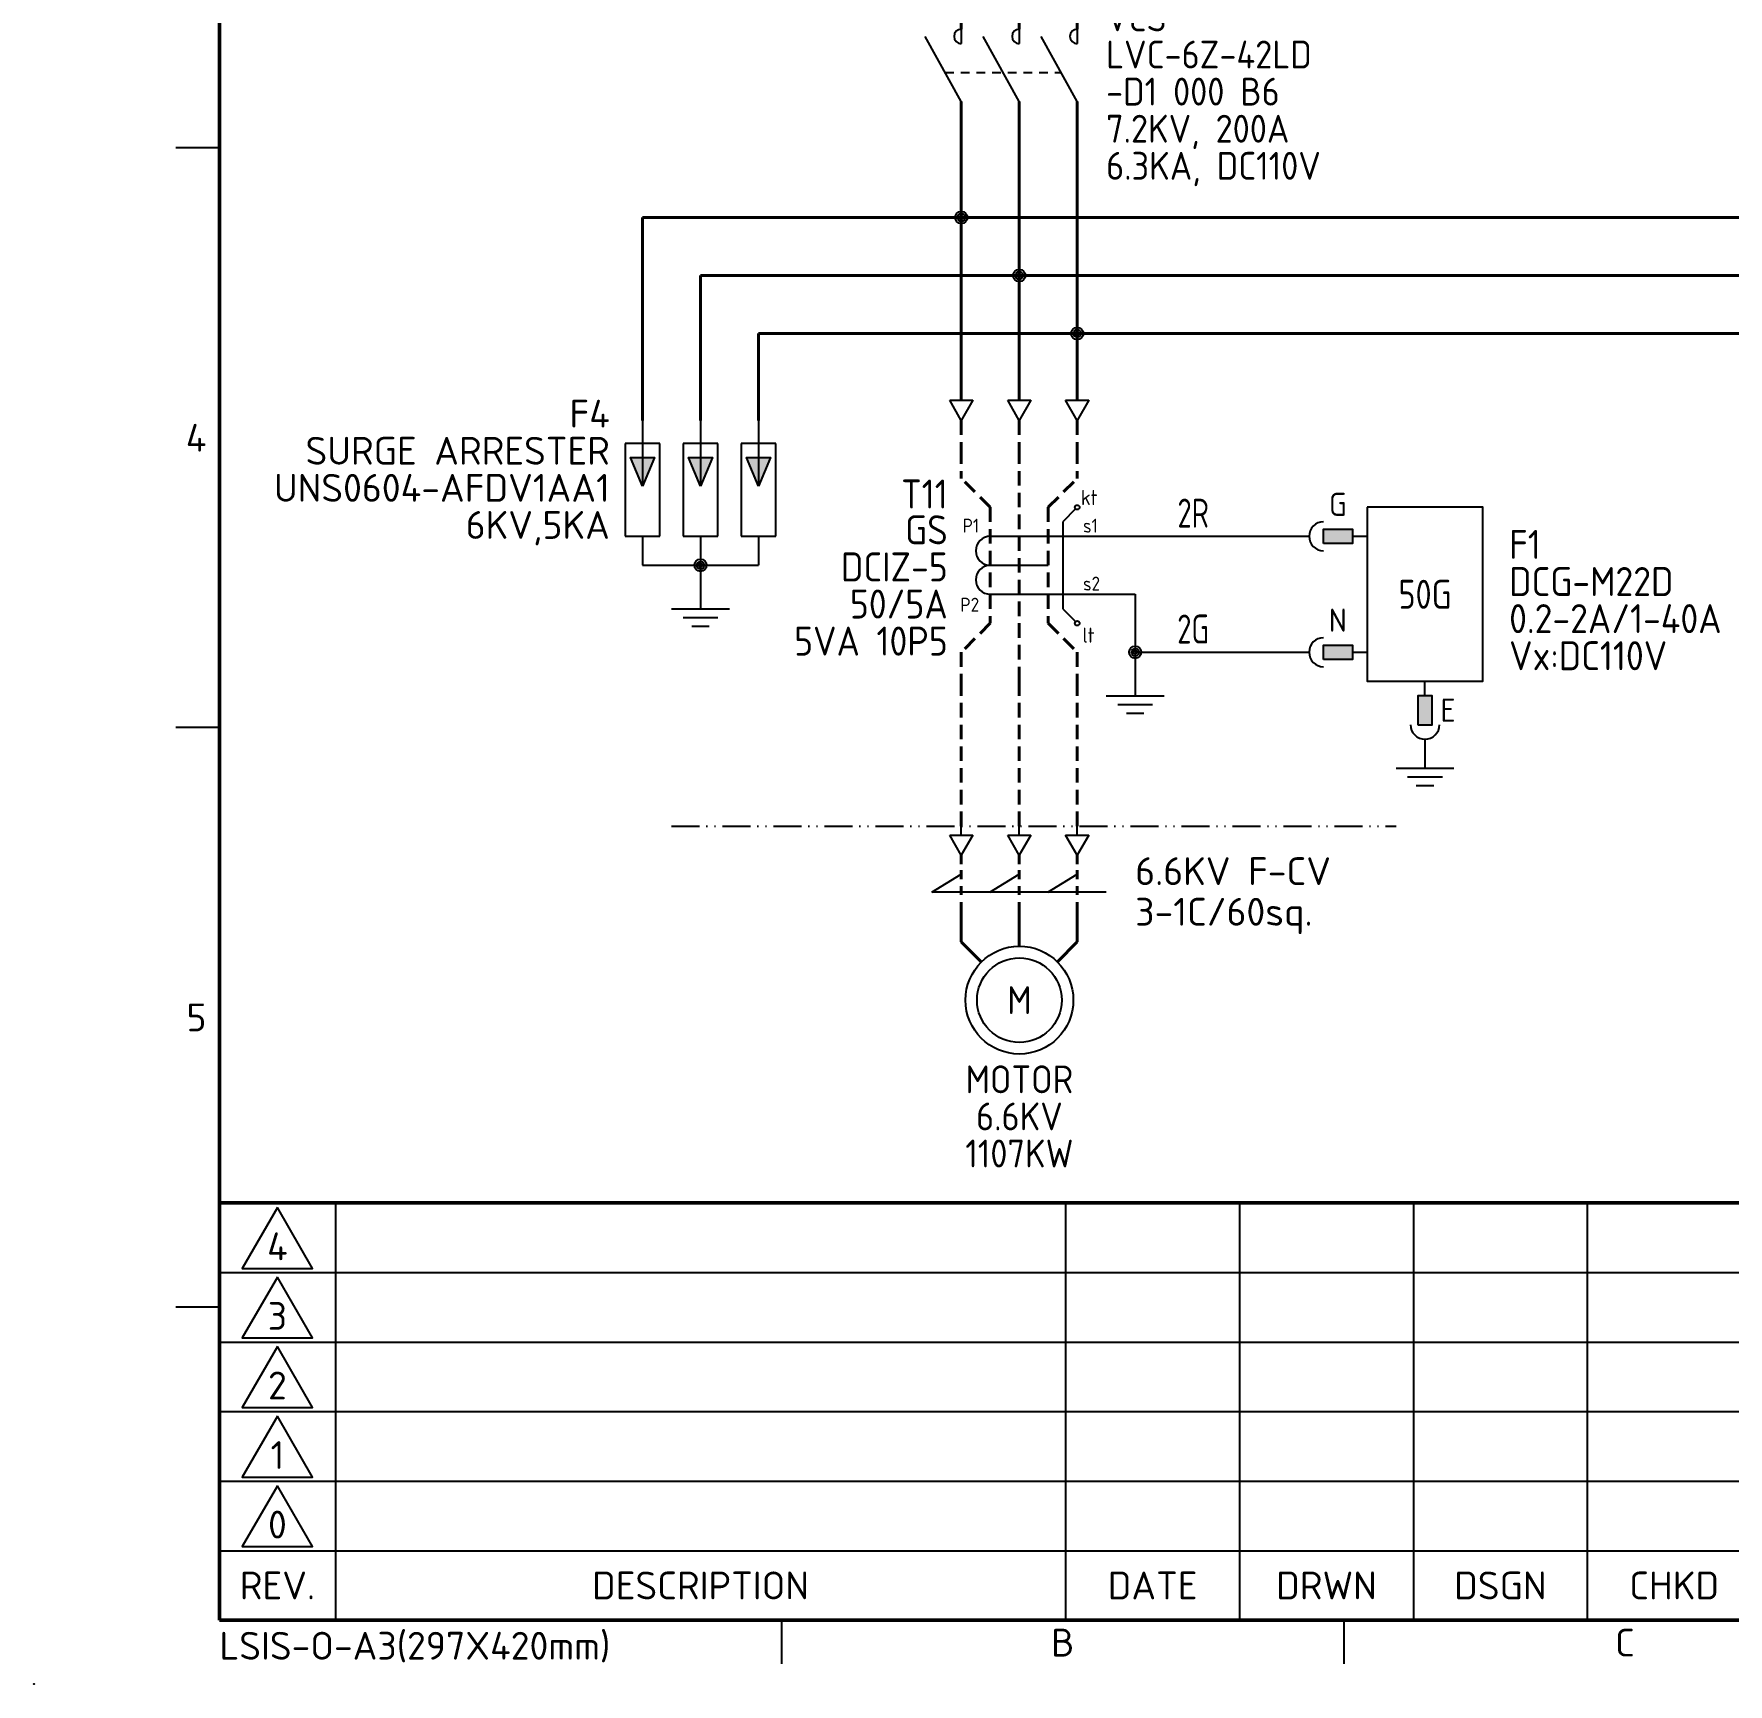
# Model space of a CAD drawing. Header units: millimetres. Extents: x 0 to 556, y 1 to 306.
# Drawn here: x 0 to 146.2, y 1 to 143.3 of the extents above; entities that cross this region are included whole.
import ezdxf
from ezdxf.enums import TextEntityAlignment as Align

# ---------------------------------------------------------------- set-up
doc = ezdxf.new("R2010")
doc.units = ezdxf.units.MM
for name, pattern in [('ACAD_ISO12W100', [21, 12, -3, 0, -3, 0, -3]), ('HIDDEN', [0.375, 0.25, -0.125]), ('JIS_02_0.7', [1.35, 0.75, -0.6])]:
    doc.linetypes.add(name, pattern=pattern)
doc.layers.add('BUS&POWER CABLE', color=2, linetype='Continuous', lineweight=40)
doc.layers.add('Sheet Out Line', color=2, linetype='Continuous', lineweight=50)
for name, color, linetype in [('MISC', 7, 'Continuous'), ('Normal Text', 7, 'Continuous'), ('Sheet Line', 3, 'Continuous'), ('Sheet Text', 2, 'Continuous'), ('SYMS', 7, 'Continuous'), ('TAGS', 7, 'Continuous'), ('TERMS', 7, 'Continuous'), ('WIRE(DEFAULT)', 7, 'Continuous'), ('WIREFIXED', 7, 'Continuous')]:
    doc.layers.add(name, color=color, linetype=linetype)
doc.styles.add('WD', font='ISOCP2.shx')
doc.styles.add('WD_IEC', font='ISOCP2.shx', dxfattribs={"width": 1.1, "height": 2.4, "bigfont": 'whgtxt.shx'})

# ---------------------------------------------------------------- blocks, each defined once
blk = doc.blocks.new('WDDOT')
for radius in [0.529, 0.33, 0.164]:
    blk.add_circle((0, 0), radius)
blk = doc.blocks.new('VE11_SA1')
h = blk.add_hatch(color=7)
h.set_gradient(color1=(255, 255, 255), one_color=1, tint=1)
h.paths.add_polyline_path([(0, -5.67), (-1.04, -3.2), (1.04, -3.2)])
for p, q in [((0, 0), (0, -5.67)), ((1.5, -2), (-1.5, -2)), ((-1.5, -2), (-1.5, -10)), ((1.5, -10), (1.5, -2)), ((-1.5, -10), (1.5, -10)), ((0, -10), (0, -11))]:
    blk.add_line(p, q)
blk.add_lwpolyline([(0, -5.67), (-1.04, -3.2), (1.04, -3.2)], close=True)
at = {"style": 'WD_IEC', "width": 1.1}
for tag, p in [('TAG1', (-2.82, 0.58)), ('RATING12', (-2.82, -2.62)), ('RATING11', (-2.82, -5.82)), ('RATING1', (-2.82, -9.02))]:
    blk.add_attdef(tag, text='', height=2.4, dxfattribs=at).set_placement(p, align=Align.MIDDLE_RIGHT)
at = {"flags": 1}
for tag, p, height, style in [('X2TERM01', (0, 0), 0.08, 'WD'), ('INST', (2.18, -5.15), 1, 'WD_IEC'), ('LOC', (2.18, -6.72), 1, 'WD_IEC'), ('FAMILY', (2.13, -8.37), 1, 'WD_IEC'), ('CAT', (2.13, -9.87), 1, 'WD_IEC'), ('MFG', (2.18, -11.16), 1, 'WD_IEC'), ('X8TERM02', (0, -11), 0.08, 'WD'), ('ASSYCODE', (2.18, -12.53), 1, 'WD_IEC')]:
    blk.add_attdef(tag, p, '', height=height, dxfattribs=dict(at, style=style))
blk = doc.blocks.new('VE12_SA1')
h = blk.add_hatch(color=7)
h.set_gradient(color1=(255, 255, 255), one_color=1, tint=1)
h.paths.add_polyline_path([(0, -5.67), (-1.04, -3.2), (1.04, -3.2)])
for p, q in [((0, 0), (0, -5.67)), ((1.5, -2), (-1.5, -2)), ((-1.5, -2), (-1.5, -10)), ((1.5, -10), (1.5, -2)), ((-1.5, -10), (1.5, -10)), ((0, -10), (0, -11))]:
    blk.add_line(p, q)
blk.add_lwpolyline([(0, -5.67), (-1.04, -3.2), (1.04, -3.2)], close=True)
at = {"style": 'WD_IEC', "flags": 1}
for tag, height, p in [('INST', 1, (-2.45, 1.83)), ('LOC', 1, (-2.6, 0.66)), ('TAG2', 2.5, (-2.63, -2.48)), ('RATING1', 2.5, (-2.63, -12.08))]:
    blk.add_attdef(tag, text='', height=height, dxfattribs=at).set_placement(p, align=Align.RIGHT)
at = {"flags": 1}
for tag, p, height, style in [('X2TERM01', (0, 0), 0.08, 'WD'), ('FAMILY', (2.13, -8.37), 1, 'WD_IEC'), ('CAT', (2.13, -9.87), 1, 'WD_IEC'), ('MFG', (2.18, -11.16), 1, 'WD_IEC'), ('X8TERM02', (0, -11), 0.08, 'WD'), ('ASSYCODE', (2.18, -12.53), 1, 'WD_IEC')]:
    blk.add_attdef(tag, p, '', height=height, dxfattribs=dict(at, style=style))
at = {"style": 'WD_IEC', "flags": 1}
for tag, width, p in [('RATING12', 0.8, (-2.63, -5.68)), ('RATING11', 0.78, (-2.63, -8.88))]:
    blk.add_attdef(tag, text='', height=2.5, dxfattribs=dict(at, width=width)).set_placement(p, align=Align.RIGHT)
blk = doc.blocks.new('VONF2N')
for p, q in [((0, -2.5), (-1, -0.768)), ((-1, -0.768), (1, -0.768)), ((1, -0.768), (0, -2.5))]:
    blk.add_line(p, q)
at = {"flags": 128}
blk.add_lwpolyline([(0, -0.768), (0, 0)], dxfattribs=at)
at = {"lineweight": 0, "flags": 128}
blk.add_lwpolyline([(1, -0.768), (0, -2.5)], dxfattribs=at)
at = {"style": 'WD', "flags": 1}
for tag, p in [('X2TERM01', (0, -0.768)), ('X8TERM02', (0, -2.5))]:
    blk.add_attdef(tag, p, '', height=0.08, dxfattribs=at)
blk = doc.blocks.new('VONF2C3')
at = {"color": 3, "lineweight": -3}
for p, q in [((-2.54, -3.21), (0, -1.65)), ((2.46, -3.21), (5, -1.65)), ((7.46, -3.21), (10, -1.65)), ((12.5, -3.21), (-2.54, -3.21))]:
    blk.add_line(p, q, dxfattribs=at)
at = {"layer": 'BUS&POWER CABLE'}
for p, q in [((0, 0), (0, -0.79)), ((0, -1.3), (0, -2.07)), ((5, 0), (5, -0.79)), ((5, -1.3), (5, -2.07)), ((10, 0), (10, -0.79)), ((10, -1.3), (10, -2.07)), ((0, -2.67), (0, -3.42)), ((5, -2.67), (5, -3.42)), ((10, -2.67), (10, -3.42)), ((0, -4.07), (0, -5.77)), ((5, -4.07), (5, -5.77)), ((10, -4.07), (10, -5.77))]:
    blk.add_line(p, q, dxfattribs=at)
at = {"style": 'WD', "flags": 1}
for tag, p in [('X2TERM01', (0, 0)), ('X2TERM03', (5, 0)), ('X2TERM05', (10, 0)), ('X8TERM02', (0, -5.77)), ('X8TERM04', (5, -5.77)), ('X8TERM06', (10, -5.77))]:
    blk.add_attdef(tag, p, '', height=0.08, dxfattribs=at)
blk = doc.blocks.new('VMOTOR_3S')
at = {"color": 2, "lineweight": 40}
for p, q in [((-5, 7.51), (-5, 5.01)), ((5, 7.51), (5, 5.01)), ((-5, 5.01), (-3.27, 3.28)), ((5, 5.01), (3.29, 3.29))]:
    blk.add_line(p, q, dxfattribs=at)
blk.add_line((0, 0), (0.01, -0.01))
for radius in [4.65, 3.65]:
    blk.add_circle((0.01, -0.01), radius)
at = {"style": 'WD_IEC', "flags": 1}
for tag, p in [('X2TERM01', (-5, 7.51)), ('X2TERM03', (5, 7.51)), ('X2TERM02', (0, 4.64))]:
    blk.add_attdef(tag, p, '', height=0.32, dxfattribs=at)
at = {"style": 'WD'}
for tag, p in [('TEXT1', (0.01, -0.01)), ('TEXT2', (0.01, -6.84)), ('TEXT3', (0.01, -10.04)), ('TEXT4', (0.01, -13.24)), ('TEXT5', (0.01, -16.44))]:
    blk.add_attdef(tag, text='', height=2.4, dxfattribs=at).set_placement(p, align=Align.MIDDLE_CENTER)
at = {"style": 'WD_IEC', "flags": 1}
for tag, p in [('INST', (-6.38, -1.87)), ('LOC', (-6.32, -3.04)), ('TAG1', (-6.03, -4.76))]:
    blk.add_attdef(tag, text='', height=1, dxfattribs=at).set_placement(p, align=Align.RIGHT)
blk = doc.blocks.new('VGND2')
at = {"color": 3}
for p, q in [((0, 0), (0, -1.25)), ((-2.5, -1.25), (2.5, -1.25)), ((-1.5, -2), (1.5, -2)), ((-0.75, -2.75), (0.75, -2.75))]:
    blk.add_line(p, q, dxfattribs=at)
at = {"style": 'WD_IEC'}
for tag, p in [('INST', (-4.14, 0.1)), ('LOC', (-4.14, -3.4))]:
    blk.add_attdef(tag, text='', height=2.5, dxfattribs=at).set_placement(p, align=Align.RIGHT)
at = {"style": 'WD_IEC', "flags": 1}
blk.add_attdef('X2TERM01', (0, 0), '', height=0.32, dxfattribs=at)
at = {"color": 3, "style": 'WD_IEC', "flags": 1}
blk.add_attdef('TAG1', text='', height=2.4, dxfattribs=at).set_placement((-2.47, -6.6), align=Align.RIGHT)
blk = doc.blocks.new('VA22_VCST1')
at = {"color": 2, "lineweight": 40}
for p, q in [((-5, 6.25), (-5, 3.75)), ((0, 6.25), (0, 3.75)), ((5, 6.25), (5, 3.75)), ((-5, -2.5), (-5, -6.25)), ((0, -2.5), (0, -6.25)), ((5, -2.5), (5, -6.25))]:
    blk.add_line(p, q, dxfattribs=at)
for p, q in [((-5, -2.5), (-8.12, 3.12)), ((-5, 3.75), (-5, 2.5)), ((0, -2.5), (-3.12, 3.12)), ((0, 3.75), (0, 2.5)), ((5, -2.5), (1.88, 3.12)), ((5, 3.75), (5, 2.5))]:
    blk.add_line(p, q)
at = {"linetype": 'JIS_02_0.7'}
blk.add_line((-6.39, 0), (3.61, 0), dxfattribs=at)
for centre in [(-5, 3.12), (0, 3.12), (5, 3.12)]:
    blk.add_arc(centre, 0.625, 90, 270)
at = {"style": 'WD_IEC'}
for tag, p in [('TAG2', (7.49, 7.96)), ('RATING12', (7.49, 4.76)), ('RATING11', (7.49, 1.56)), ('RATING10', (7.49, -1.64)), ('RATING1', (7.49, -4.84)), ('RATING2', (7.49, -8.04))]:
    blk.add_attdef(tag, text='', height=2.4, dxfattribs=at).set_placement(p, align=Align.MIDDLE_LEFT)
at = {"style": 'WD', "flags": 1}
for tag, p, height in [('X2TERM01', (-5, 6.25), 0.08), ('X2TERM02', (0, 6.25), 0.08), ('X2TERM03', (5, 6.25), 0.08), ('X4LINK', (-6.39, 0), 0.01), ('X1LINK', (3.61, 0), 0.01), ('X8TERM04', (-5, -6.25), 0.08), ('X8TERM05', (0, -6.25), 0.08), ('X8TERM06', (5, -6.25), 0.08)]:
    blk.add_attdef(tag, p, '', height=height, dxfattribs=at)
at = {"style": 'WD_IEC', "flags": 1}
for tag, p in [('INST', (-6.99, -4.03)), ('LOC', (-7.02, -5.33)), ('FAMILY', (-6.9, -6.72)), ('WDTAGALT', (-6.95, -8.07))]:
    blk.add_attdef(tag, text='', height=1, dxfattribs=at).set_placement(p, align=Align.RIGHT)
blk = doc.blocks.new('VG21_OCR12_S')
for p, q in [((-12.5, 5), (-10, 5)), ((-6.25, 5), (-5, 5)), ((-12.5, -5), (-10, -5)), ((-6.25, -5), (-5, -5)), ((0, -8.75), (0, -7.5))]:
    blk.add_line(p, q)
for points in [[(-5, 7.5), (-5, -7.5), (5, -7.5), (5, 7.5)], [(-8.75, 4.38), (-8.75, 5.62), (-6.25, 5.62), (-6.25, 4.38)], [(-8.75, -5.62), (-8.75, -4.38), (-6.25, -4.38), (-6.25, -5.62)], [(-0.62, -11.25), (0.62, -11.25), (0.62, -8.75), (-0.62, -8.75)]]:
    blk.add_lwpolyline(points, close=True)
for centre, start, end in [((-8.75, 5), 90, 270), ((-8.75, -5), 90, 270), ((0, -11.25), 180, 0)]:
    blk.add_arc(centre, 1.25, start, end)
for points in [[(-6.25, 4.38), (-8.75, 4.38), (-6.25, 5.62), (-8.75, 5.62)], [(-6.25, -5.62), (-8.75, -5.62), (-6.25, -4.38), (-8.75, -4.38)], [(-0.62, -8.75), (-0.62, -11.25), (0.62, -8.75), (0.62, -11.25)]]:
    blk.add_solid(points)
at = {"linetype": 'Continuous', "style": 'WD'}
for tag, p in [('TERM01', (-6.75, 6.76)), ('TERM02', (-6.75, -3.24))]:
    blk.add_attdef(tag, text='', height=2, dxfattribs=at).set_placement(p, align=Align.RIGHT)
at = {"style": 'WD', "flags": 1}
for tag, p in [('X4TERM01', (-12.5, 5)), ('X4TERM02', (-12.5, -5))]:
    blk.add_attdef(tag, p, '', height=0.32, rotation=90, dxfattribs=at)
at = {"style": 'WD'}
for tag, p in [('TAG1', (7.26, 2.3)), ('RATING11', (7.26, -0.9)), ('RATING1', (7.26, -4.1)), ('RATING2', (7.26, -7.3))]:
    blk.add_attdef(tag, text='', height=2.5, dxfattribs=at).set_placement(p, align=Align.BOTTOM_LEFT)
at = {"style": 'WD', "width": 0.9}
blk.add_attdef('RATING12', text='', height=2.5, dxfattribs=at).set_placement((0, 0), align=Align.MIDDLE_CENTER)
at = {"style": 'WD', "flags": 1}
for tag, p in [('INST', (-5.58, -9.5)), ('LOC', (-5.62, -10.86)), ('CAT', (-5.6, -12.2)), ('FAMILY', (-5.5, -13.59)), ('MFG', (-5.56, -14.99)), ('ASSYCODE', (-5.62, -16.36))]:
    blk.add_attdef(tag, text='', height=1, dxfattribs=at).set_placement(p, align=Align.RIGHT)
at = {"linetype": 'Continuous', "style": 'WD'}
blk.add_attdef('TERM03', (1.34, -11), '', height=2, dxfattribs=at)
at = {"style": 'WD', "flags": 1}
blk.add_attdef('X8TERM03', (0, -12.5), '', height=0.32, dxfattribs=at)
blk = doc.blocks.new('WD_WNH')
at = {"linetype": 'Continuous', "style": 'WD_IEC', "width": 0.8}
blk.add_attdef('WIRENO', text='', height=2.5, dxfattribs=at).set_placement((0, 0.75), align=Align.CENTER)
at = {"style": 'WD_IEC', "flags": 1}
for tag, p in [('W08USER', (0, 0.375)), ('W04USER', (0, 0.875)), ('W05USER', (0, 0.75)), ('W09USER', (0, 0.25)), ('W03USER', (0, 1)), ('W06USER', (0, 0.625)), ('W07USER', (0, 0.5)), ('W02USER', (0, 1.125)), ('W01USER', (0, 1.25)), ('W10USER', (0, 0.125))]:
    blk.add_attdef(tag, text='', height=0.08, dxfattribs=at).set_placement(p, align=Align.CENTER)
blk = doc.blocks.new('VD11_ZCTT1')
at = {"color": 2, "linetype": 'HIDDEN', "lineweight": 40, "ltscale": 5}
for p, q in [((-5, 10), (-5, 7.5)), ((0, 10), (0, -10)), ((5, 10), (5, 7.5)), ((-2.5, 5), (-5, 7.5)), ((2.5, 5), (5, 7.5)), ((-2.5, 5), (-2.5, -5)), ((2.5, 5), (2.5, -5)), ((-2.5, -5), (-5, -7.5)), ((2.5, -5), (5, -7.5)), ((-5, -7.5), (-5, -10)), ((5, -7.5), (5, -10))]:
    blk.add_line(p, q, dxfattribs=at)
for p, q in [((4.86, 4.86), (3.75, 3.75)), ((3.75, 3.75), (3.75, -3.75)), ((-2.5, 2.5), (7.5, 2.5)), ((-2.5, 0), (2.5, 0)), ((-2.5, -2.5), (7.5, -2.5)), ((3.75, -3.75), (4.86, -4.86))]:
    blk.add_line(p, q)
for centre in [(5, 5), (5, -5)]:
    blk.add_circle(centre, 0.2)
for centre in [(-2.5, 1.25), (-2.5, -1.25)]:
    blk.add_arc(centre, 1.25, 90, 270)
at = {"flags": 1}
for tag, p, height, style in [('X2TERM05', (-5, 10), 0.08, 'WD'), ('X2TERM06', (0, 10), 0.08, 'WD'), ('X2TERM07', (5, 10), 0.08, 'WD'), ('X1TERM03', (7.5, 2.5), 0.08, 'WD'), ('X1TERM04', (7.5, -2.5), 0.08, 'WD'), ('INST', (6.21, -8.81), 1, 'WD_IEC'), ('X8TERM08', (-5, -10), 0.08, 'WD'), ('X8TERM09', (0, -10), 0.08, 'WD'), ('X8TERM10', (5, -10), 0.08, 'WD'), ('LOC', (6.21, -10.06), 1, 'WD_IEC'), ('FAMILY', (6.21, -11.31), 1, 'WD_IEC'), ('CAT', (6.21, -12.81), 1, 'WD_IEC'), ('MFG', (6.26, -14.1), 1, 'WD_IEC'), ('ASSYCODE', (6.26, -15.47), 1, 'WD_IEC'), ('DESC1', (6.2, -16.72), 1, 'WD_IEC'), ('DESC2', (6.2, -17.97), 1, 'WD_IEC'), ('DESC3', (6.2, -19.22), 1, 'WD_IEC')]:
    blk.add_attdef(tag, p, '', height=height, dxfattribs=dict(at, style=style))
at = {"style": 'WD_IEC'}
for tag, p in [('TAG1', (-6.17, 4.9)), ('RATING12', (-6.17, 1.81)), ('RATING11', (-6.17, -1.39)), ('RATING1', (-6.17, -4.59)), ('RATING2', (-6.17, -7.79))]:
    blk.add_attdef(tag, text='', height=2.5, dxfattribs=at).set_placement(p, align=Align.RIGHT)
at = {"linetype": 'Continuous', "style": 'WD'}
for tag, height, p in [('TERM05', 1.3, (5.32, 5.85)), ('TERM03', 1.2, (5.5, 3.42)), ('TERM04', 1.2, (5.5, -1.58)), ('TERM06', 1.3, (5.45, -6.03))]:
    blk.add_attdef(tag, text='', height=height, dxfattribs=at).set_placement(p, align=Align.MIDDLE_LEFT)
for tag, p in [('TERM01', (-3.46, 3.42)), ('TERM02', (-3.46, -3.4))]:
    blk.add_attdef(tag, text='', height=1.2, dxfattribs=at).set_placement(p, align=Align.MIDDLE_RIGHT)
blk = doc.blocks.new('LSSA3')
blk.add_circle((0, 1), 0.01)
at = {"layer": 'Sheet Line'}
for p, q in [((16, 133.5), (12.25, 133.5)), ((16, 83.5), (12.25, 83.5)), ((26, 42.5), (26, 6.5)), ((89, 42.5), (89, 6.5)), ((104, 42.5), (104, 6.5)), ((119, 42.5), (119, 6.5)), ((134, 42.5), (134, 6.5)), ((16, 36.5), (164, 36.5)), ((16, 33.5), (12.25, 33.5)), ((16, 30.5), (164, 30.5)), ((16, 24.5), (164, 24.5)), ((16, 18.5), (164, 18.5)), ((16, 12.5), (164, 12.5)), ((64.5, 6.5), (64.5, 2.75)), ((113, 6.5), (113, 2.75))]:
    blk.add_line(p, q, dxfattribs=at)
for points in [[(21, 42.1), (17.97, 36.85), (24.03, 36.85)], [(21, 36.1), (17.97, 30.85), (24.03, 30.85)], [(21, 30.1), (17.97, 24.85), (24.03, 24.85)], [(21, 24.1), (17.97, 18.85), (24.03, 18.85)], [(21, 18.1), (17.97, 12.85), (24.03, 12.85)]]:
    blk.add_lwpolyline(points, close=True, dxfattribs=at)
at = {"layer": 'Sheet Out Line'}
blk.add_line((16, 42.5), (404, 42.5), dxfattribs=at)
blk.add_lwpolyline([(16, 6.5), (404, 6.5), (404, 283.5), (16, 283.5)], close=True, dxfattribs=at)
at = {"style": 'WD_IEC', "width": 1.1}
for tag, height, p in [('DESC4', 2.4, (57.5, 39.5)), ('CUSTOMERS31', 3.8, (219, 38)), ('TITLE1', 3.6, (333, 37.5)), ('CUSTOMERS21', 3.8, (219, 35.25)), ('DESC3', 2.4, (57.5, 33.5)), ('CUSTOMERS32', 3.8, (219, 32.5)), ('TITLE2', 3.6, (333, 32.5)), ('CUSTOMERS22', 3.8, (219, 29.75)), ('TITLE3', 3.6, (333, 27.5)), ('RN', 3.5, (398, 28.75)), ('DESC2', 2.4, (57.5, 27.5)), ('CUSTOMERS33', 3.8, (219, 27)), ('DESC1', 2.4, (57.5, 21.5)), ('FILE', 2.4, (314, 18.5)), ('WORKNO', 3.5, (365.5, 18.5)), ('DESC0', 2.4, (57.5, 15.5)), ('SHN', 2.4, (395, 12)), ('TSH', 2.4, (401, 9))]:
    blk.add_attdef(tag, text='', height=height, dxfattribs=at).set_placement(p, align=Align.MIDDLE_CENTER)
at = {"style": 'WD_IEC'}
for tag, p in [('DATE4', (96.5, 39.5)), ('DRWN4', (111.5, 39.5)), ('DSGN4', (126.5, 39.5)), ('CHKD4', (141.5, 39.5)), ('APPD4', (156.5, 39.5)), ('DATE3', (96.5, 33.5)), ('DRWN3', (111.5, 33.5)), ('DSGN3', (126.5, 33.5)), ('CHKD3', (141.5, 33.5)), ('APPD3', (156.5, 33.5)), ('DATE2', (96.5, 27.5)), ('DRWN2', (111.5, 27.5)), ('DSGN2', (126.5, 27.5)), ('CHKD2', (141.5, 27.5)), ('APPD2', (156.5, 27.5)), ('DATE1', (96.5, 21.5)), ('DRWN1', (111.5, 21.5)), ('DSGN1', (126.5, 21.5)), ('CHKD1', (141.5, 21.5)), ('APPD1', (156.5, 21.5)), ('DATE0', (96.5, 15.5)), ('DRWN0', (111.5, 15.5)), ('DSGN0', (126.5, 15.5)), ('CHKD0', (141.5, 15.5)), ('APPD0', (156.5, 15.5))]:
    blk.add_attdef(tag, text='', height=2.4, dxfattribs=at).set_placement(p, align=Align.MIDDLE_CENTER)
at = {"style": 'WD_IEC', "width": 1.1}
for tag, p in [('DWG1ST', (345, 10.5)), ('DWGNO', (373.49, 10.5))]:
    blk.add_attdef(tag, text='', height=3.5, dxfattribs=at).set_placement(p, align=Align.MIDDLE_LEFT)
at = {"style": 'WD_IEC', "width": 1.1, "flags": 9}
blk.add_attdef('WD_TB', (0, 0), '', height=2.4, dxfattribs=at)
at = {"layer": 'Sheet Text', "style": 'WD_IEC', "width": 1.1}
for s, p in [('4', (14.88, 108.5)), ('5', (14.88, 58.5))]:
    blk.add_text(s, height=2.4, dxfattribs=at).set_placement(p, align=Align.MIDDLE_RIGHT)
for s, p in [('4', (21, 38.75)), ('3', (21, 32.75)), ('2', (21, 26.75)), ('1', (21, 20.75)), ('0', (21, 14.75)), ('REV.', (21, 9.5)), ('DESCRIPTION', (57.5, 9.5)), ('DATE', (96.5, 9.5)), ('DRWN', (111.5, 9.5)), ('DSGN', (126.5, 9.5)), ('CHKD', (141.5, 9.5))]:
    blk.add_text(s, height=2.4, dxfattribs=at).set_placement(p, align=Align.MIDDLE_CENTER)
blk.add_text('LSIS-O-A3(297X420mm)', height=2.4, dxfattribs=at).set_placement((16, 5.5), align=Align.TOP_LEFT)
for s, p in [('B', (88.75, 3.37)), ('C', (137.25, 3.37))]:
    blk.add_text(s, height=2.4, dxfattribs=at).set_placement(p, align=Align.CENTER)

msp = doc.modelspace()

# ---------------------------------------------------------------- linework, layer by layer
at = {"linetype": 'ACAD_ISO12W100', "ltscale": 0.2}
msp.add_line((55, 75), (117.5, 75), dxfattribs=at)
at = {"layer": 'BUS&POWER CABLE', "linetype": 'Continuous'}
for p, q in [((80, 133.75), (80, 127.5)), ((85, 133.75), (85, 122.5)), ((90, 133.75), (90, 117.5))]:
    msp.add_line(p, q, dxfattribs=at)
at = {"layer": 'BUS&POWER CABLE'}
for p, q in [((80, 127.5), (52.5, 127.5)), ((52.5, 127.5), (52.5, 110)), ((80, 127.5), (147.5, 127.5)), ((80, 127.5), (80, 111.73)), ((85, 122.5), (57.5, 122.5)), ((57.5, 122.5), (57.5, 110)), ((85, 122.5), (152.5, 122.5)), ((85, 122.5), (85, 111.73)), ((90, 117.5), (62.5, 117.5)), ((62.5, 117.5), (62.5, 110)), ((90, 117.5), (157.5, 117.5)), ((90, 117.5), (90, 111.73)), ((85, 64.64), (85, 66.73))]:
    msp.add_line(p, q, dxfattribs=at)
at = {"layer": 'BUS&POWER CABLE', "linetype": 'HIDDEN', "ltscale": 5}
for p, q in [((80, 110), (80, 107.5)), ((85, 110), (85, 107.5)), ((90, 110), (90, 107.5)), ((80, 87.5), (80, 75)), ((85, 87.5), (85, 75)), ((90, 87.5), (90, 75))]:
    msp.add_line(p, q, dxfattribs=at)
at = {"layer": 'WIRE(DEFAULT)'}
for p, q in [((92.5, 100), (107.5, 100)), ((52.5, 99), (52.5, 97.5)), ((57.5, 99), (57.5, 97.5)), ((62.5, 99), (62.5, 97.5)), ((52.5, 97.5), (57.5, 97.5)), ((57.5, 97.5), (62.5, 97.5)), ((57.5, 97.5), (57.5, 95)), ((92.5, 95), (95, 95)), ((95, 95), (95, 87.5)), ((95, 90), (107.5, 90)), ((120, 82.5), (120, 81.25))]:
    msp.add_line(p, q, dxfattribs=at)

# ---------------------------------------------------------------- block references
at = {"layer": 'SYMS'}
for name, p in [('LSSA3', (0, 0)), ('WDDOT', (80, 127.5)), ('WDDOT', (85, 122.5)), ('WDDOT', (90, 117.5)), ('VONF2N', (80, 112.5)), ('VONF2N', (85, 112.5)), ('VONF2N', (90, 112.5)), ('VE12_SA1', (57.5, 110)), ('VE12_SA1', (62.5, 110)), ('WDDOT', (57.5, 97.5)), ('VGND2', (57.5, 95)), ('WDDOT', (95, 90)), ('VGND2', (95, 87.5)), ('VGND2', (120, 81.25)), ('VONF2N', (80, 75)), ('VONF2N', (85, 75)), ('VONF2N', (90, 75)), ('VONF2C3', (80, 72.5))]:
    msp.add_blockref(name, p, dxfattribs=at)
ref = msp.add_blockref('VA22_VCST1', (85, 140), dxfattribs=at)
ref.add_attrib('RATING2', '6.3KA, DC110V', dxfattribs={"layer": 'MISC', "height": 2.4, "style": 'WD_IEC'}).set_placement((92.49, 131.96), align=Align.MIDDLE_LEFT)
ref.add_attrib('RATING1', '7.2KV, 200A', dxfattribs={"layer": 'MISC', "height": 2.4, "style": 'WD_IEC'}).set_placement((92.49, 135.16), align=Align.MIDDLE_LEFT)
ref.add_attrib('RATING10', '-D1 000 B6', dxfattribs={"layer": 'MISC', "height": 2.4, "style": 'WD_IEC'}).set_placement((92.49, 138.36), align=Align.MIDDLE_LEFT)
ref.add_attrib('RATING11', 'LVC-6Z-42LD', dxfattribs={"layer": 'MISC', "height": 2.4, "style": 'WD_IEC'}).set_placement((92.49, 141.56), align=Align.MIDDLE_LEFT)
ref.add_attrib('RATING12', 'VCS', dxfattribs={"layer": 'MISC', "height": 2.4, "style": 'WD_IEC'}).set_placement((92.49, 144.76), align=Align.MIDDLE_LEFT)
ref.add_attrib('TAG2', 'Q32', dxfattribs={"layer": 'TAGS', "height": 2.4, "style": 'WD_IEC'}).set_placement((92.49, 147.96), align=Align.MIDDLE_LEFT)
ref = msp.add_blockref('VE11_SA1', (52.5, 110), dxfattribs=at)
ref.add_attrib('RATING1', '6KV,5KA', dxfattribs={"layer": 'MISC', "height": 2.4, "style": 'WD_IEC', "width": 1.1}).set_placement((49.68, 100.98), align=Align.MIDDLE_RIGHT)
ref.add_attrib('RATING11', 'UNS0604-AFDV1AA1', dxfattribs={"layer": 'MISC', "height": 2.4, "style": 'WD_IEC', "width": 1.1}).set_placement((49.68, 104.18), align=Align.MIDDLE_RIGHT)
ref.add_attrib('RATING12', 'SURGE ARRESTER', dxfattribs={"layer": 'MISC', "height": 2.4, "style": 'WD_IEC', "width": 1.1}).set_placement((49.68, 107.38), align=Align.MIDDLE_RIGHT)
ref.add_attrib('TAG1', 'F4', dxfattribs={"layer": 'TAGS', "height": 2.4, "style": 'WD_IEC', "width": 1.1}).set_placement((49.68, 110.58), align=Align.MIDDLE_RIGHT)
at = {"layer": 'SYMS', "linetype": 'Continuous'}
ref = msp.add_blockref('VD11_ZCTT1', (85, 97.5), dxfattribs=at)
ref.add_attrib('TERM02', 'P2', dxfattribs={"layer": 'TERMS', "linetype": 'Continuous', "height": 1.2, "style": 'WD'}).set_placement((81.54, 94.1), align=Align.MIDDLE_RIGHT)
ref.add_attrib('TERM01', 'P1', dxfattribs={"layer": 'TERMS', "linetype": 'Continuous', "height": 1.2, "style": 'WD'}).set_placement((81.54, 100.92), align=Align.MIDDLE_RIGHT)
ref.add_attrib('TERM04', 's2', dxfattribs={"layer": 'TERMS', "linetype": 'Continuous', "height": 1.2, "style": 'WD'}).set_placement((90.5, 95.92), align=Align.MIDDLE_LEFT)
ref.add_attrib('TERM06', 'lt', dxfattribs={"layer": 'TERMS', "linetype": 'Continuous', "height": 1.3, "style": 'WD'}).set_placement((90.45, 91.47), align=Align.MIDDLE_LEFT)
ref.add_attrib('TERM05', 'kt', dxfattribs={"layer": 'TERMS', "linetype": 'Continuous', "height": 1.3, "style": 'WD'}).set_placement((90.32, 103.35), align=Align.MIDDLE_LEFT)
ref.add_attrib('TERM03', 's1', dxfattribs={"layer": 'TERMS', "linetype": 'Continuous', "height": 1.2, "style": 'WD'}).set_placement((90.5, 100.92), align=Align.MIDDLE_LEFT)
ref.add_attrib('RATING2', '5VA 10P5', dxfattribs={"layer": 'MISC', "height": 2.5, "style": 'WD_IEC'}).set_placement((78.83, 89.71), align=Align.RIGHT)
ref.add_attrib('RATING1', '50/5A', dxfattribs={"layer": 'MISC', "height": 2.5, "style": 'WD_IEC'}).set_placement((78.83, 92.91), align=Align.RIGHT)
ref.add_attrib('RATING11', 'DCIZ-5', dxfattribs={"layer": 'MISC', "height": 2.5, "style": 'WD_IEC'}).set_placement((78.83, 96.11), align=Align.RIGHT)
ref.add_attrib('RATING12', 'GS', dxfattribs={"layer": 'MISC', "height": 2.5, "style": 'WD_IEC'}).set_placement((78.83, 99.31), align=Align.RIGHT)
ref.add_attrib('TAG1', 'T11', dxfattribs={"layer": 'TAGS', "height": 2.5, "style": 'WD_IEC'}).set_placement((78.83, 102.4), align=Align.RIGHT)
at = {"layer": 'SYMS'}
ref = msp.add_blockref('VG21_OCR12_S', (120, 95), dxfattribs=at)
ref.add_attrib('RATING2', 'Vx:DC110V', dxfattribs={"layer": 'MISC', "height": 2.5, "style": 'WD'}).set_placement((127.26, 87.7), align=Align.BOTTOM_LEFT)
ref.add_attrib('RATING1', '0.2-2A/1-40A', dxfattribs={"layer": 'MISC', "height": 2.5, "style": 'WD'}).set_placement((127.26, 90.9), align=Align.BOTTOM_LEFT)
ref.add_attrib('RATING11', 'DCG-M22D', dxfattribs={"layer": 'MISC', "height": 2.5, "style": 'WD'}).set_placement((127.26, 94.1), align=Align.BOTTOM_LEFT)
ref.add_attrib('TAG1', 'F1', dxfattribs={"layer": 'TAGS', "height": 2.5, "style": 'WD'}).set_placement((127.26, 97.3), align=Align.BOTTOM_LEFT)
ref.add_attrib('TERM02', 'N', dxfattribs={"layer": 'TERMS', "linetype": 'Continuous', "height": 2, "style": 'WD'}).set_placement((113.25, 91.76), align=Align.RIGHT)
ref.add_attrib('TERM01', 'G', dxfattribs={"layer": 'TERMS', "linetype": 'Continuous', "height": 2, "style": 'WD'}).set_placement((113.25, 101.76), align=Align.RIGHT)
ref.add_attrib('TERM03', 'E', (121.34, 84), dxfattribs={"layer": 'TERMS', "linetype": 'Continuous', "height": 2, "style": 'WD'})
ref.add_attrib('RATING12', '50G', dxfattribs={"layer": 'MISC', "height": 2.5, "style": 'WD', "width": 0.9}).set_placement((120, 95), align=Align.MIDDLE_CENTER)
ref = msp.add_blockref('VMOTOR_3S', (85, 60), dxfattribs=at)
ref.add_attrib('TEXT4', '1107KW', dxfattribs={"layer": 'MISC', "height": 2.4, "style": 'WD'}).set_placement((85.01, 46.76), align=Align.MIDDLE_CENTER)
ref.add_attrib('TEXT3', '6.6KV', dxfattribs={"layer": 'MISC', "height": 2.4, "style": 'WD'}).set_placement((85.01, 49.96), align=Align.MIDDLE_CENTER)
ref.add_attrib('TEXT2', 'MOTOR', dxfattribs={"layer": 'MISC', "height": 2.4, "style": 'WD'}).set_placement((85.01, 53.16), align=Align.MIDDLE_CENTER)
ref.add_attrib('TEXT1', 'M', dxfattribs={"layer": 'MISC', "height": 2.4, "style": 'WD'}).set_placement((85.01, 59.99), align=Align.MIDDLE_CENTER)
at = {"layer": 'WIREFIXED'}
ref = msp.add_blockref('WD_WNH', (100, 100), dxfattribs=at)
ref.add_attrib('WIRENOF', '2R', dxfattribs={"linetype": 'Continuous', "height": 2.5, "style": 'WD_IEC', "width": 0.8}).set_placement((100, 100.75), align=Align.CENTER)
ref = msp.add_blockref('WD_WNH', (100, 90), dxfattribs=at)
ref.add_attrib('WIRENOF', '2G', dxfattribs={"linetype": 'Continuous', "height": 2.5, "style": 'WD_IEC', "width": 0.8}).set_placement((100, 90.75), align=Align.CENTER)

# ---------------------------------------------------------------- texts
at = {"layer": 'Normal Text', "insert": (95, 69), "char_height": 2.4, "width": 20, "attachment_point": 4, "line_spacing_factor": 0.875, "style": 'WD_IEC'}
msp.add_mtext('6.6KV F-CV\\P3-1C/60sq.', dxfattribs=at)

doc.saveas('drawing.dxf')
